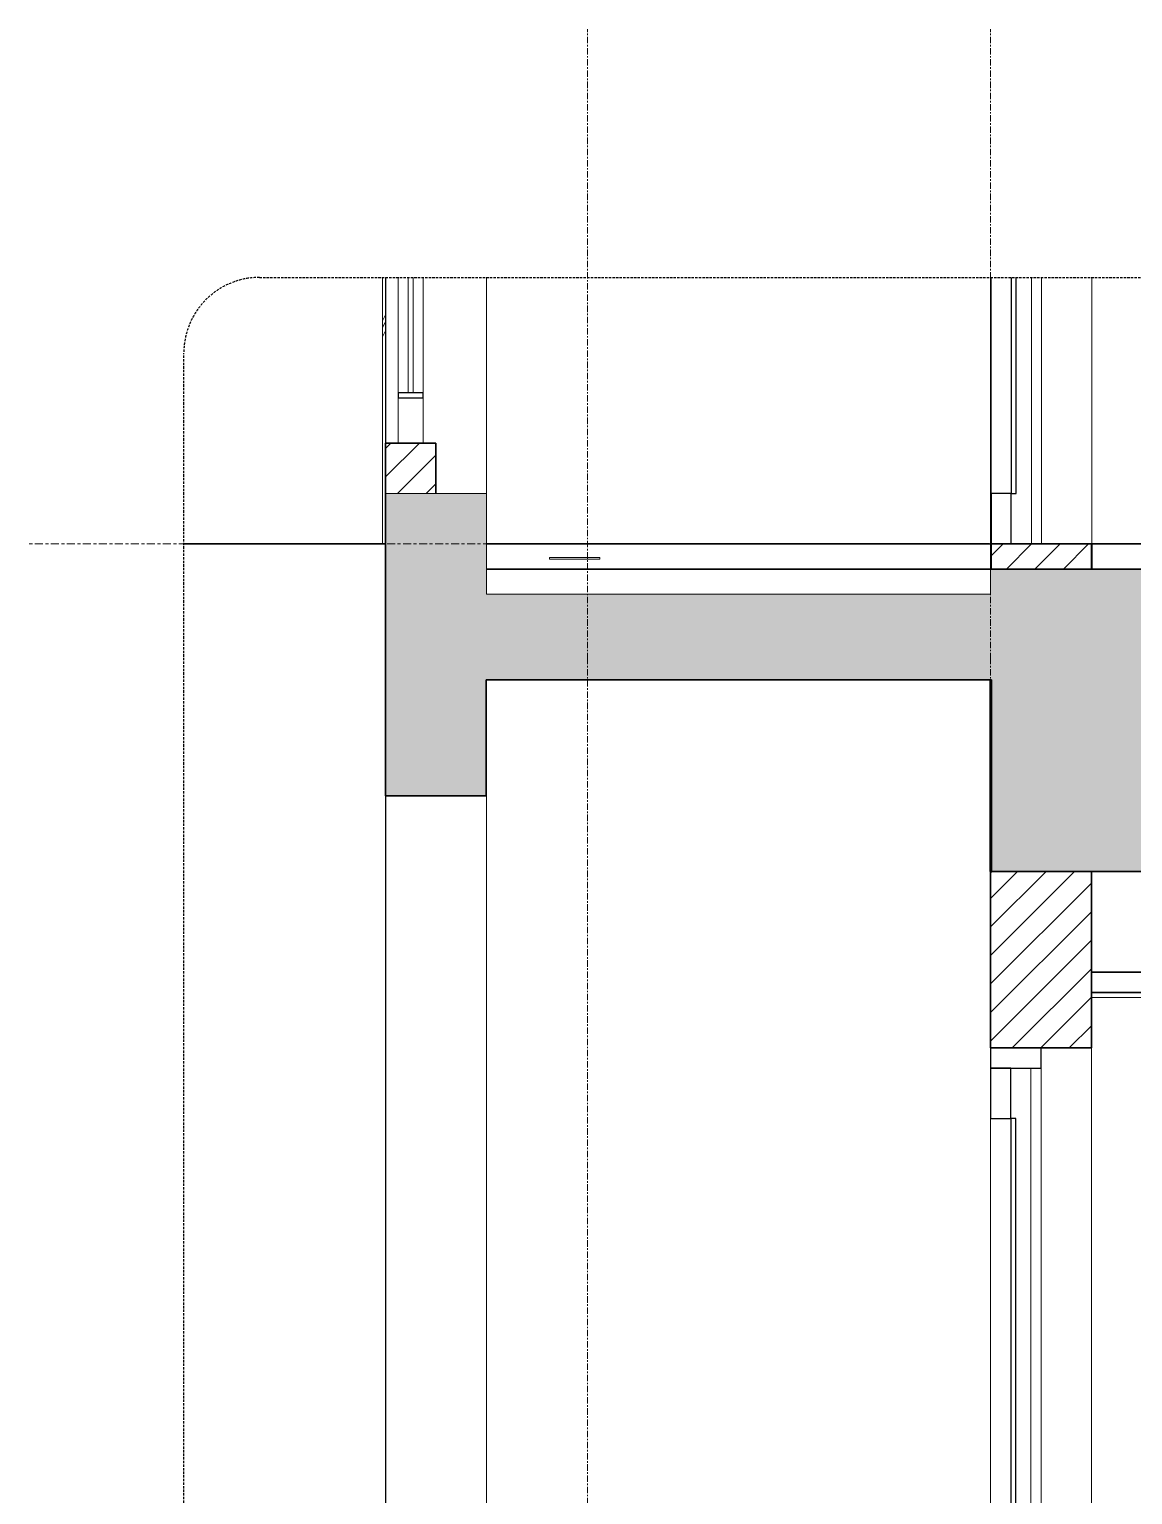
# Model space of a CAD drawing. Header units: millimetres. Extents: x 66631 to 260610, y 416 to 78637.
# Drawn here: x 81693 to 83882, y 3713 to 6621 of the extents above; entities that cross this region are included whole.
import ezdxf

# ---------------------------------------------------------------- set-up
doc = ezdxf.new("R2010")
doc.units = ezdxf.units.MM
for name, pattern in [('Centre', [31.75, 6.35, -4.7625, 15.875, -4.7625]), ('Grid Line', [22.225, 12.7, -3.175, 3.175, -3.175]), ('Hidden', [7.14375, 4.7625, -2.38125]), ('IMPORT-CENTER _2_', [40.64, 25.4, -5.08, 5.08, -5.08])]:
    doc.linetypes.add(name, pattern=pattern)
for name, color, linetype, lineweight in [('0-4', 90, 'Continuous', 5), ('A-CLNG-1', 250, 'Continuous', 35), ('A-CLNG-FNSH-1', 7, 'Continuous', 18), ('A-CLNG-PATT-1', 7, 'Continuous', 18), ('A-DETL-GENF', 92, 'Continuous', 18), ('A-DETL-GENF-4', 92, 'Hidden', 25), ('A-DETL-GENF-5', 9, 'Continuous', 18), ('A-DETL-MEDM', 33, 'Continuous', 35), ('A-DETL-THIN', 151, 'Continuous', 18), ('A-DOOR', 31, 'Continuous', 18), ('A-DOOR-5', 31, 'Continuous', 25), ('A-DOOR-FRAM', 31, 'Continuous', 25), ('A-DOOR-FRAM-1', 31, 'Continuous', 18), ('A-DOOR-GLAZ', 31, 'Continuous', 25), ('A-FLOR-FNSH-1', 250, 'Continuous', 35), ('A-FLOR-HRAL', 11, 'Continuous', 18), ('A-FLOR-HRAL-2', 11, 'Continuous', 25), ('A-FLOR-LEVL-2', 51, 'Centre', 9), ('A-GLAZ-CURT', 52, 'Continuous', 18), ('A-GLAZ-CURT-3', 9, 'Continuous', 18), ('A-WALL', 113, 'Continuous', 18), ('A-WALL-2', 250, 'Continuous', 35), ('A-WALL-3', 7, 'Continuous', 18), ('A-WALL-PATT-2', 111, 'Continuous', 18), ('G-IMPT', 8, 'Continuous', 18), ('G-IMPT-4', 8, 'IMPORT-CENTER _2_', 18), ('M-EQPM', 50, 'Continuous', 18), ('M-EQPM-2', 7, 'Continuous', 18), ('M-EQPM-3', 50, 'Continuous', 25), ('S-BEAM-1', 71, 'Continuous', 5), ('S-BEAM-3', 90, 'Continuous', 50), ('S-COLS', 52, 'Continuous', 18), ('S-GRID-1', 1, 'Grid Line', 9)]:
    doc.layers.add(name, color=color, linetype=linetype, lineweight=lineweight)
pattern_1 = [(45, (87338.21, 15875), (-28.28427, 28.28427), [])]

# ---------------------------------------------------------------- blocks, each defined once
blk = doc.blocks.new('NCV_TKTC_KET CAU_rvt-2-TKCS_CĂN HỘ LOẠI 1B - MẶT CẮT 1')
at = {"layer": 'S-BEAM-1'}
blk.add_hatch(color=256, dxfattribs=at).paths.add_polyline_path([(-44536.9, 4950), (-44535.3, 4950), (-44535.3, 5330), (-44536.9, 5329.7), (-44536.9, 5029.9)])
at = {"layer": 'S-BEAM-3'}
for p, q in [((-44536.9, 5330), (-44536.9, 4950)), ((-44536.9, 4950), (-44535.3, 4950))]:
    blk.add_line(p, q, dxfattribs=at)
blk = doc.blocks.new('THU NUOC - THU NUOC-455054-TKCS_CĂN HỘ LOẠI 1B - MẶT CẮT 1')
at = {"layer": 'M-EQPM-2'}
for p, q in [((-45412, 5573.2), (-45312, 5573.2)), ((-45412, 5570), (-45412, 5573.2)), ((-45312, 5570), (-45412, 5570)), ((-45312, 5570), (-45312, 5573.2))]:
    blk.add_line(p, q, dxfattribs=at)
blk = doc.blocks.new('NCV_TKTC_TANG 2_rvt-2-TKCS_CĂN HỘ LOẠI 1B - MẶT CẮT 1')
at = {"layer": 'A-FLOR-FNSH-1'}
for p, q in [((-35900.5, 5600), (-44336.9, 5600)), ((-44336.9, 5600), (-44336.9, 5550)), ((-44537.4, 5550), (-45536.9, 5550))]:
    blk.add_line(p, q, dxfattribs=at)
at = {"layer": 'M-EQPM'}
blk.add_blockref('THU NUOC - THU NUOC-455054-TKCS_CĂN HỘ LOẠI 1B - MẶT CẮT 1', (0, 0), dxfattribs=at)
blk = doc.blocks.new('NCV_TKTC_TANG 1_rvt-2-TKCS_CĂN HỘ LOẠI 1B - MẶT CẮT 1')
at = {"layer": 'A-CLNG-PATT-1'}
h = blk.add_hatch(dxfattribs=at)
h.set_pattern_fill('FP_6', color=256, style=0, pattern_type=2)
h.set_pattern_definition([(0, (-40799.18, 15875), (406.4, 101.6), [16.764, -288.036, 16.764, -288.036, -1625.6]), (0, (-40799.18, 15875), (406.4, 101.6), [-609.6, 16.764, -592.836, 16.764, -288.036, -711.2]), (0, (-40799.18, 15875), (406.4, 101.6), [-1524, 16.764, -186.436, 16.764, -491.236]), (120, (-40646.78, 15925.8), (-291.1882, 301.1527), [16.764, -288.036, 16.764, -288.036, -1625.6]), (120, (-40646.78, 15925.8), (-291.1882, 301.1527), [-609.6, 16.764, -592.836, 16.764, -288.036, -711.2]), (120, (-40646.78, 15925.8), (-291.1882, 301.1527), [-1524, 16.764, -186.436, 16.764, -491.236]), (240, (-40595.98, 16129), (-115.2118, -402.7527), [16.764, -288.036, 16.764, -288.036, -1625.6]), (240, (-40595.98, 16129), (-115.2118, -402.7527), [-609.6, 16.764, -592.836, 16.764, -288.036, -711.2]), (240, (-40595.98, 16129), (-115.2118, -402.7527), [-1524, 16.764, -186.436, 16.764, -491.236])])
h.paths.add_polyline_path([(-44336.9, 4700), (-43936.9, 4700), (-43937.4, 4710), (-44336.9, 4710)])
h.paths.add_polyline_path([(-36853.2, 4700), (-36737.8, 4700), (-36737.8, 4710), (-37536.9, 4710), (-37536.9, 4700)])
at = {"layer": 'A-CLNG-1'}
for p, q in [((-43936.9, 4750), (-44336.9, 4750)), ((-44336.9, 4750), (-44336.9, 4710)), ((-43936.9, 4710), (-44336.9, 4710))]:
    blk.add_line(p, q, dxfattribs=at)
at = {"layer": 'A-CLNG-FNSH-1'}
for p, q in [((-44336.9, 4710), (-44336.9, 4700)), ((-44336.9, 4700), (-43936.9, 4700))]:
    blk.add_line(p, q, dxfattribs=at)
at = {"layer": 'A-WALL-3'}
for p, q in [((-44336.6, 4950), (-44336.6, 4750)), ((-44336.6, 4700), (-44336.6, 2200))]:
    blk.add_line(p, q, dxfattribs=at)
blk = doc.blocks.new('DEG_02-DEG_03 - DEG_02-2500x2400mm-CỬA ĐI 02 CÁNH TRƯỢT-625766-TKCS_CĂN HỘ LOẠI 1B - MẶT CẮT 1')
at = {"layer": 'A-DOOR'}
for p, q in [((-44456.9, 4560), (-44456.9, 2200)), ((-44536.9, 4460), (-44536.9, 2300)), ((-44453.9, 3420), (-44456.9, 3420)), ((-44453.9, 3420), (-44453.9, 3400)), ((-44423.9, 3407), (-44453.9, 3407)), ((-44423.9, 3399.2), (-44423.9, 3408.3)), ((-44456.9, 3380), (-44453.9, 3380)), ((-44453.9, 3400), (-44453.9, 3380)), ((-44453.9, 3393), (-44423.9, 3393)), ((-44423.9, 3345.2), (-44423.9, 3399.2)), ((-44423.9, 3343.7), (-44423.9, 3345.2)), ((-44423.9, 3345.2), (-44423.9, 3343.7))]:
    blk.add_line(p, q, dxfattribs=at)
at = {"layer": 'A-DOOR', "flags": 128}
for points in [[(-44423.9, 3408.7), (-44423.9, 3408.7), (-44423.8, 3408.7), (-44423.8, 3408.7), (-44423.7, 3408.7), (-44423.6, 3408.7), (-44423.6, 3408.7), (-44423.5, 3408.7), (-44423.5, 3408.7), (-44423.4, 3408.7), (-44423.4, 3408.7), (-44423.3, 3408.7), (-44423.2, 3408.7), (-44423.2, 3408.7), (-44423.1, 3408.7), (-44423.1, 3408.7), (-44423, 3408.7), (-44423, 3408.7), (-44422.9, 3408.7), (-44422.9, 3408.7), (-44422.9, 3408.7), (-44422.8, 3408.7), (-44422.8, 3408.7), (-44422.7, 3408.7), (-44422.7, 3408.7), (-44422.7, 3408.7), (-44422.6, 3408.7), (-44422.6, 3408.7), (-44422.6, 3408.7), (-44422.6, 3408.7), (-44422.5, 3408.7), (-44422.5, 3408.7), (-44422.5, 3408.7), (-44422.5, 3408.7), (-44422.5, 3408.7), (-44422.5, 3408.7), (-44422.4, 3408.7), (-44422.4, 3408.7), (-44422.4, 3408.7), (-44422.4, 3408.7)], [(-44422.4, 3408.7), (-44422.4, 3408.7), (-44422.4, 3408.7), (-44422.4, 3408.7), (-44422.5, 3408.7), (-44422.5, 3408.7), (-44422.5, 3408.7), (-44422.5, 3408.7), (-44422.5, 3408.7), (-44422.5, 3408.7), (-44422.6, 3408.7), (-44422.6, 3408.7), (-44422.6, 3408.7), (-44422.6, 3408.7), (-44422.7, 3408.7), (-44422.7, 3408.7), (-44422.7, 3408.7), (-44422.8, 3408.7), (-44422.8, 3408.7), (-44422.8, 3408.7), (-44422.9, 3408.7), (-44422.9, 3408.7), (-44423, 3408.7), (-44423, 3408.7), (-44423.1, 3408.7), (-44423.1, 3408.7), (-44423.2, 3408.7), (-44423.2, 3408.7), (-44423.3, 3408.7), (-44423.3, 3408.7), (-44423.4, 3408.7), (-44423.4, 3408.7), (-44423.5, 3408.7), (-44423.6, 3408.7), (-44423.6, 3408.7), (-44423.7, 3408.7), (-44423.7, 3408.7), (-44423.8, 3408.7), (-44423.9, 3408.7), (-44423.9, 3408.7), (-44423.9, 3408.7)], [(-44422.4, 3408.7), (-44422.1, 3408.7), (-44421.7, 3408.6), (-44421.3, 3408.6), (-44420.9, 3408.5), (-44420.6, 3408.5), (-44420.2, 3408.4), (-44419.8, 3408.3), (-44419.5, 3408.2), (-44419.1, 3408.1), (-44418.8, 3407.9), (-44418.4, 3407.8), (-44418.1, 3407.6), (-44417.7, 3407.4), (-44417.4, 3407.2), (-44417.1, 3407), (-44416.8, 3406.8), (-44416.5, 3406.6), (-44416.2, 3406.3), (-44415.9, 3406.1), (-44415.7, 3405.8), (-44415.4, 3405.5), (-44415.2, 3405.2), (-44414.9, 3404.9), (-44414.7, 3404.6), (-44414.5, 3404.3), (-44414.3, 3404), (-44414.1, 3403.7), (-44413.9, 3403.3), (-44413.8, 3403), (-44413.6, 3402.6), (-44413.5, 3402.3), (-44413.4, 3401.9), (-44413.3, 3401.6), (-44413.2, 3401.2), (-44413.1, 3400.8), (-44413.1, 3400.4), (-44413, 3400.1), (-44413, 3399.7), (-44413, 3399.3), (-44413, 3399.2)], [(-44413, 3399.2), (-44413.1, 3392.6), (-44413.5, 3386), (-44414.2, 3379.5), (-44415.1, 3373), (-44416.3, 3366.5), (-44417.7, 3360.1), (-44419.4, 3353.7), (-44421.3, 3347.4), (-44422.1, 3345.2)], [(-44422.1, 3345.2), (-44422.1, 3345.1), (-44422.2, 3345), (-44422.2, 3345), (-44422.2, 3344.9), (-44422.3, 3344.8), (-44422.3, 3344.7), (-44422.4, 3344.6), (-44422.4, 3344.6), (-44422.5, 3344.5), (-44422.6, 3344.4), (-44422.6, 3344.3), (-44422.7, 3344.3), (-44422.8, 3344.2), (-44422.8, 3344.2), (-44422.9, 3344.1), (-44423, 3344), (-44423.1, 3344), (-44423.1, 3343.9), (-44423.2, 3343.9), (-44423.3, 3343.9), (-44423.4, 3343.8), (-44423.5, 3343.8), (-44423.6, 3343.8), (-44423.7, 3343.7), (-44423.8, 3343.7), (-44423.8, 3343.7), (-44423.9, 3343.7)]]:
    blk.add_lwpolyline(points, dxfattribs=at)
at = {"layer": 'A-DOOR-5'}
for p, q in [((-44496.9, 4560), (-44536.9, 4560)), ((-44536.9, 4560), (-44536.9, 4460)), ((-44496.9, 4460), (-44496.9, 4560)), ((-44536.9, 4460), (-44496.9, 4460)), ((-44496.9, 2300), (-44536.9, 2300)), ((-44536.9, 2300), (-44536.9, 2200)), ((-44496.9, 2200), (-44496.9, 2300)), ((-44536.9, 2200), (-44496.9, 2200))]:
    blk.add_line(p, q, dxfattribs=at)
at = {"layer": 'A-DOOR-FRAM'}
for p, q in [((-44436.9, 4600), (-44536.9, 4600)), ((-44536.9, 4600), (-44536.9, 4560)), ((-44436.9, 4560), (-44436.9, 4600)), ((-44536.9, 4560), (-44436.9, 4560))]:
    blk.add_line(p, q, dxfattribs=at)
at = {"layer": 'A-DOOR-FRAM-1'}
for p, q in [((-44436.9, 4560), (-44436.9, 3407)), ((-44436.9, 3393.1), (-44436.9, 2200))]:
    blk.add_line(p, q, dxfattribs=at)
at = {"layer": 'A-DOOR-GLAZ'}
for p, q in [((-44486.9, 4460), (-44496.9, 4460)), ((-44496.9, 4460), (-44496.9, 2300)), ((-44486.9, 2300), (-44486.9, 4460)), ((-44496.9, 2300), (-44486.9, 2300))]:
    blk.add_line(p, q, dxfattribs=at)
blk = doc.blocks.new('DEG_02-DEG_03 - DEG_02-2500x2400mm-CỬA ĐI 02 CÁNH TRƯỢT-V13-TKCS_CĂN HỘ LOẠI 1B - MẶT CẮT 1')
at = {"layer": 'A-DOOR'}
for p, q in [((-44536.1, 6128.7), (-44536.1, 5700)), ((-44456.1, 6128.7), (-44456.1, 5600))]:
    blk.add_line(p, q, dxfattribs=at)
at = {"layer": 'A-DOOR-5'}
for p, q in [((-44496.1, 5700), (-44536.1, 5700)), ((-44536.1, 5700), (-44536.1, 5600)), ((-44496.1, 5600), (-44496.1, 5700)), ((-44536.1, 5600), (-44496.1, 5600))]:
    blk.add_line(p, q, dxfattribs=at)
at = {"layer": 'A-DOOR-FRAM-1'}
blk.add_line((-44436.1, 6128.7), (-44436.1, 5600), dxfattribs=at)
at = {"layer": 'A-DOOR-GLAZ'}
for p, q in [((-44496.1, 6128.7), (-44496.1, 5700)), ((-44486.1, 5700), (-44486.1, 6128.7)), ((-44496.1, 5700), (-44486.1, 5700))]:
    blk.add_line(p, q, dxfattribs=at)
blk = doc.blocks.new('Railing - 10mm-1251313-TKCS_CĂN HỘ LOẠI 1B - MẶT CẮT 1')
at = {"layer": 'A-FLOR-HRAL'}
for p, q in [((-45692.4, 6128.7), (-45692.4, 5900)), ((-45682.4, 5900), (-45682.4, 6128.7)), ((-45692.4, 5900), (-45682.4, 5900))]:
    blk.add_line(p, q, dxfattribs=at)
blk = doc.blocks.new('Railing - 50 x 10mm-1251315-TKCS_CĂN HỘ LOẠI 1B - MẶT CẮT 1')
at = {"layer": 'A-FLOR-HRAL'}
for p, q in [((-45712.4, 6128.7), (-45712.4, 5900)), ((-45662.4, 5900), (-45662.4, 6128.7)), ((-45712.4, 5890), (-45712.4, 5800)), ((-45662.4, 5800), (-45662.4, 5890))]:
    blk.add_line(p, q, dxfattribs=at)
blk = doc.blocks.new('Railing - Railing-1260256-TKCS_CĂN HỘ LOẠI 1B - MẶT CẮT 1')
at = {"layer": 'A-FLOR-HRAL-2'}
for p, q in [((-45662.4, 5900), (-45712.4, 5900)), ((-45712.4, 5900), (-45712.4, 5890)), ((-45712.4, 5890), (-45662.4, 5890)), ((-45662.4, 5890), (-45662.4, 5900))]:
    blk.add_line(p, q, dxfattribs=at)
for name in ['Railing - 50 x 10mm-1251315-TKCS_CĂN HỘ LOẠI 1B - MẶT CẮT 1', 'Railing - 10mm-1251313-TKCS_CĂN HỘ LOẠI 1B - MẶT CẮT 1']:
    blk.add_blockref(name, (0, 0))
blk = doc.blocks.new('System Panel - Glazed-1838995-TKCS_CĂN HỘ LOẠI 1B - MẶT CẮT 1')
at = {"layer": 'A-GLAZ-CURT-3'}
h = blk.add_hatch(dxfattribs=at)
h.set_pattern_fill('FP_9', color=256, style=0, pattern_type=2)
h.set_pattern_definition([(63.435, (-40202.43, 15909.78), (-0.0009, 508), [177.488, -958.435]), (63.435, (-40710.43, 15909.78), (-0.0009, 508), [177.488, -958.435]), (63.435, (-39959.25, 16007.92), (-0.0009, 508), [177.488, -958.435]), (63.435, (-40467.25, 16007.92), (-0.0009, 508), [177.488, -958.435]), (63.435, (-39996.05, 15973.28), (-0.0009, 508), [177.488, -958.435]), (63.435, (-40504.05, 15973.28), (-0.0009, 508), [177.488, -958.435]), (63.435, (-40033.57, 16171.7), (-0.0009, 508), [86.267, -1049.655]), (63.435, (-40541.57, 16171.7), (-0.0009, 508), [86.267, -1049.655]), (63.435, (-40058.1, 16140.98), (-0.0009, 508), [177.488, -958.435]), (63.435, (-40566.1, 16140.98), (-0.0009, 508), [177.488, -958.435]), (63.435, (-40053.78, 16163.03), (-0.0009, 508), [177.488, -958.435]), (63.435, (-40561.78, 16163.03), (-0.0009, 508), [177.488, -958.435]), (63.435, (-40258.73, 16066.31), (-0.0009, 508), [177.488, -958.435]), (63.435, (-40766.73, 16066.31), (-0.0009, 508), [177.488, -958.435]), (63.435, (-40254.4, 16092.3), (-0.0009, 508), [177.488, -958.435]), (63.435, (-40762.4, 16092.3), (-0.0009, 508), [177.488, -958.435]), (63.435, (-40253.24, 16111.03), (-0.0009, 508), [177.488, -958.435]), (63.435, (-40761.24, 16111.03), (-0.0009, 508), [177.488, -958.435])])
h.paths.add_polyline_path([(-45737.4, 5600), (-45737.9, 6128.7), (-45743, 6128.7), (-45743, 5600), (-45737.4, 5600)])
at = {"layer": 'A-GLAZ-CURT'}
for p, q in [((-45743, 5600), (-45743, 6128.7)), ((-45737.4, 5600), (-45743, 5600))]:
    blk.add_line(p, q, dxfattribs=at)
blk = doc.blocks.new('TKTC_XREF_251221_MB TANG 2-7 - TKTC_XREF_260130_MB TANG 2-5_dwg_$cc-4746808-TKCS_CĂN HỘ LOẠI 1B - MẶT CẮT 1')
at = {"layer": 'G-IMPT-4'}
blk.add_line((-45536.9, 5600), (-45465.5, 5600), dxfattribs=at)
at = {"layer": 'M-EQPM'}
for p, q in [((-45485.1, 5600), (-45536.9, 5600)), ((-45536.9, 5600), (-45485.1, 5600)), ((-45535.6, 5600), (-45529.4, 5600)), ((-45529.4, 5600), (-45535.6, 5600))]:
    blk.add_line(p, q, dxfattribs=at)
blk = doc.blocks.new('TKTC_XREF_251221_MB TANG 2-7 - TKTC_XREF_260130_MB TANG 2-5_dwg_CUM U_DN100-4746796-TKCS_CĂN HỘ LOẠI 1B - MẶT CẮT 1')
at = {"layer": 'G-IMPT'}
for p, q in [((-45477.1, 5600), (-45536.9, 5600)), ((-45477.1, 5600), (-45536.9, 5600)), ((-45477.1, 5600), (-45536.9, 5600)), ((-45477.1, 5600), (-45536.9, 5600)), ((-45475.2, 5600), (-45477.1, 5600)), ((-45477.1, 5600), (-45475.2, 5600)), ((-45475.2, 5600), (-45477.1, 5600)), ((-45477.1, 5600), (-45475.2, 5600)), ((-45470.4, 5600), (-45475.2, 5600)), ((-45475.2, 5600), (-45470.4, 5600)), ((-45475.2, 5600), (-45470.4, 5600)), ((-45475.2, 5600), (-45470.4, 5600)), ((-45470.4, 5600), (-45475.2, 5600)), ((-45475.2, 5600), (-45470.4, 5600)), ((-45475.2, 5600), (-45470.4, 5600)), ((-45475.2, 5600), (-45470.4, 5600)), ((-45470.4, 5600), (-45470.4, 5600)), ((-45470.4, 5600), (-45470.4, 5600)), ((-45469.5, 5600), (-45464, 5600)), ((-45464, 5600), (-45469.5, 5600)), ((-45469.5, 5600), (-45464, 5600)), ((-45464, 5600), (-45469.5, 5600)), ((-45463.1, 5600), (-45464, 5600)), ((-45464, 5600), (-45463.1, 5600)), ((-45463.1, 5600), (-45464, 5600)), ((-45464, 5600), (-45463.1, 5600))]:
    blk.add_line(p, q, dxfattribs=at)
blk = doc.blocks.new('TKTC_XREF_251221_MB TANG 2-7 - TKTC_XREF_260130_MB TANG 2-5_dwg_$cc-4746798-TKCS_CĂN HỘ LOẠI 1B - MẶT CẮT 1')
at = {"layer": 'G-IMPT-4'}
for p, q in [((-45071.5, 5600), (-45192.6, 5600)), ((-45132.5, 5600), (-45131.7, 5600))]:
    blk.add_line(p, q, dxfattribs=at)
at = {"layer": 'M-EQPM'}
for p, q in [((-45177.1, 5600), (-45177.1, 5600)), ((-45132.1, 5600), (-45132.4, 5600)), ((-45132.4, 5600), (-45131.8, 5600)), ((-45131.8, 5600), (-45132.1, 5600))]:
    blk.add_line(p, q, dxfattribs=at)
blk = doc.blocks.new('TKTC_XREF_251221_MB TANG 2-7 - TKTC_XREF_260130_MB TANG 2-5_dwg_CUM U_DN100-V21-TKCS_CĂN HỘ LOẠI 1B - MẶT CẮT 1')
at = {"layer": 'G-IMPT'}
for p, q in [((-45196.1, 5600), (-45195.3, 5600)), ((-45195.3, 5600), (-45196.1, 5600)), ((-45196.1, 5600), (-45195.3, 5600)), ((-45195.3, 5600), (-45196.1, 5600)), ((-45191, 5600), (-45195.3, 5600)), ((-45195.3, 5600), (-45191, 5600)), ((-45191, 5600), (-45195.3, 5600)), ((-45195.3, 5600), (-45191, 5600)), ((-45190.2, 5600), (-45190.2, 5600)), ((-45190.2, 5600), (-45190.2, 5600)), ((-45190.2, 5600), (-45186.5, 5600)), ((-45186.5, 5600), (-45190.2, 5600)), ((-45186.5, 5600), (-45190.2, 5600)), ((-45186.5, 5600), (-45190.2, 5600)), ((-45190.2, 5600), (-45186.5, 5600)), ((-45186.5, 5600), (-45190.2, 5600)), ((-45186.5, 5600), (-45190.2, 5600)), ((-45186.5, 5600), (-45190.2, 5600)), ((-45186.5, 5600), (-45184.9, 5600)), ((-45184.9, 5600), (-45186.5, 5600)), ((-45186.5, 5600), (-45184.9, 5600)), ((-45184.9, 5600), (-45186.5, 5600)), ((-45184.9, 5600), (-45133.6, 5600)), ((-45184.9, 5600), (-45133.6, 5600)), ((-45184.9, 5600), (-45133.6, 5600)), ((-45184.9, 5600), (-45133.6, 5600)), ((-45133.6, 5600), (-45086.7, 5600)), ((-45086.7, 5600), (-45133.6, 5600)), ((-45133.6, 5600), (-45133.6, 5600)), ((-45133.6, 5600), (-45080.5, 5600)), ((-45080.5, 5600), (-45133.6, 5600))]:
    blk.add_line(p, q, dxfattribs=at)
blk = doc.blocks.new('TKTC_XREF_251221_MB TANG 2-7 - TKTC_XREF_260130_MB TANG 2-5_dwg_THU NUOC - THU NUOC-444531-TKCS_MB TẦNG 1-4746810-TKCS_CĂN HỘ LOẠI 1B - MẶT CẮT 1')
at = {"layer": 'G-IMPT'}
for p, q in [((-44035.4, 5600), (-44185.4, 5600)), ((-44185.4, 5600), (-44035.4, 5600)), ((-44060.4, 5600), (-44160.4, 5600)), ((-44160.4, 5600), (-44060.4, 5600)), ((-44144.4, 5600), (-44150.4, 5600)), ((-44150.4, 5600), (-44144.4, 5600)), ((-44138.1, 5600), (-44132.1, 5600)), ((-44132.1, 5600), (-44138.1, 5600)), ((-44125.6, 5600), (-44119.6, 5600)), ((-44119.6, 5600), (-44125.6, 5600)), ((-44113.6, 5600), (-44107.6, 5600)), ((-44107.6, 5600), (-44113.6, 5600)), ((-44113.6, 5600), (-44107.6, 5600)), ((-44107.6, 5600), (-44113.6, 5600)), ((-44110.4, 5600), (-44110.4, 5600)), ((-44110.4, 5600), (-44110.4, 5600)), ((-44110.4, 5600), (-44110.4, 5600)), ((-44110.4, 5600), (-44110.4, 5600)), ((-44095.2, 5600), (-44101.2, 5600)), ((-44101.2, 5600), (-44095.2, 5600)), ((-44082.7, 5600), (-44088.7, 5600)), ((-44088.7, 5600), (-44082.7, 5600)), ((-44076.3, 5600), (-44070.3, 5600)), ((-44070.3, 5600), (-44076.3, 5600))]:
    blk.add_line(p, q, dxfattribs=at)
blk = doc.blocks.new('TKTC_XREF_251221_MB TANG 2-7 - TKTC_XREF_260130_MB TANG 2-5_dwg_$cc-4746805-TKCS_CĂN HỘ LOẠI 1B - MẶT CẮT 1')
at = {"layer": 'G-IMPT-4'}
for p, q in [((-44729, 5600), (-44576, 5600)), ((-44652.5, 5600), (-44652.5, 5600))]:
    blk.add_line(p, q, dxfattribs=at)
at = {"layer": 'M-EQPM'}
for p, q in [((-44652.5, 5600), (-44706.6, 5600)), ((-44706.6, 5600), (-44652.5, 5600)), ((-44652.5, 5600), (-44665, 5600)), ((-44665, 5600), (-44652.5, 5600)), ((-44652.5, 5600), (-44640, 5600)), ((-44640, 5600), (-44652.5, 5600)), ((-44595.6, 5600), (-44595.6, 5600))]:
    blk.add_line(p, q, dxfattribs=at)
blk = doc.blocks.new('TKTC_XREF_251221_MB TANG 2-7 - TKTC_XREF_260130_MB TANG 2-5_dwg_CUM U_DN100-V22-TKCS_CĂN HỘ LOẠI 1B - MẶT CẮT 1')
at = {"layer": 'G-IMPT'}
for p, q in [((-44652.5, 5600), (-44719.6, 5600)), ((-44719.6, 5600), (-44652.5, 5600)), ((-44652.5, 5600), (-44711.8, 5600)), ((-44711.8, 5600), (-44652.5, 5600)), ((-44652.5, 5600), (-44652.5, 5600)), ((-44587.7, 5600), (-44652.5, 5600)), ((-44587.7, 5600), (-44652.5, 5600)), ((-44587.7, 5600), (-44652.5, 5600)), ((-44587.7, 5600), (-44652.5, 5600)), ((-44585.7, 5600), (-44587.7, 5600)), ((-44587.7, 5600), (-44585.7, 5600)), ((-44585.7, 5600), (-44587.7, 5600)), ((-44587.7, 5600), (-44585.7, 5600)), ((-44581, 5600), (-44585.7, 5600)), ((-44585.7, 5600), (-44581, 5600)), ((-44585.7, 5600), (-44581, 5600)), ((-44585.7, 5600), (-44581, 5600)), ((-44581, 5600), (-44585.7, 5600)), ((-44585.7, 5600), (-44581, 5600)), ((-44585.7, 5600), (-44581, 5600)), ((-44585.7, 5600), (-44581, 5600)), ((-44581, 5600), (-44581, 5600)), ((-44581, 5600), (-44581, 5600)), ((-44580, 5600), (-44574.6, 5600)), ((-44574.6, 5600), (-44580, 5600)), ((-44580, 5600), (-44574.6, 5600)), ((-44574.6, 5600), (-44580, 5600)), ((-44573.6, 5600), (-44574.6, 5600)), ((-44574.6, 5600), (-44573.6, 5600)), ((-44573.6, 5600), (-44574.6, 5600)), ((-44574.6, 5600), (-44573.6, 5600))]:
    blk.add_line(p, q, dxfattribs=at)
blk = doc.blocks.new('TKTC_XREF_251221_MB TANG 2-7 - TKTC_XREF_260130_MB TANG 2-5_dwg_THU NUOC - THU NUOC-444531-TKCS_MB TẦNG 1-V23-TKCS_CĂN HỘ LOẠI 1B - MẶT CẮT 1')
at = {"layer": 'G-IMPT'}
for p, q in [((-45389.5, 5600), (-45536.9, 5600)), ((-45536.9, 5600), (-45389.5, 5600)), ((-45414.5, 5600), (-45514.5, 5600)), ((-45514.5, 5600), (-45414.5, 5600)), ((-45498.5, 5600), (-45504.5, 5600)), ((-45504.5, 5600), (-45498.5, 5600)), ((-45492.2, 5600), (-45486.2, 5600)), ((-45486.2, 5600), (-45492.2, 5600)), ((-45479.7, 5600), (-45473.7, 5600)), ((-45473.7, 5600), (-45479.7, 5600)), ((-45467.7, 5600), (-45461.7, 5600)), ((-45461.7, 5600), (-45467.7, 5600)), ((-45467.7, 5600), (-45461.7, 5600)), ((-45461.7, 5600), (-45467.7, 5600)), ((-45464.5, 5600), (-45464.5, 5600)), ((-45464.5, 5600), (-45464.5, 5600)), ((-45464.5, 5600), (-45464.5, 5600)), ((-45464.5, 5600), (-45464.5, 5600)), ((-45449.3, 5600), (-45455.3, 5600)), ((-45455.3, 5600), (-45449.3, 5600)), ((-45436.8, 5600), (-45442.8, 5600)), ((-45442.8, 5600), (-45436.8, 5600)), ((-45430.4, 5600), (-45424.4, 5600)), ((-45424.4, 5600), (-45430.4, 5600))]:
    blk.add_line(p, q, dxfattribs=at)
blk = doc.blocks.new('TKTC_XREF_251221_MB TANG 2-7 - TKTC_XREF_260130_MB TANG 2-5_dwg_THU NUOC - THU NUOC-444531-TKCS_MB TẦNG 1-4746804-TKCS_CĂN HỘ LOẠI 1B - MẶT CẮT 1')
at = {"layer": 'G-IMPT'}
for p, q in [((-45737.4, 5600), (-45858.7, 5600)), ((-45858.7, 5600), (-45737.4, 5600)), ((-45737.4, 5600), (-45833.7, 5600)), ((-45833.7, 5600), (-45737.4, 5600)), ((-45817.7, 5600), (-45823.7, 5600)), ((-45823.7, 5600), (-45817.7, 5600)), ((-45811.3, 5600), (-45805.3, 5600)), ((-45805.3, 5600), (-45811.3, 5600)), ((-45798.9, 5600), (-45792.9, 5600)), ((-45792.9, 5600), (-45798.9, 5600)), ((-45786.9, 5600), (-45780.9, 5600)), ((-45780.9, 5600), (-45786.9, 5600)), ((-45786.9, 5600), (-45780.9, 5600)), ((-45780.9, 5600), (-45786.9, 5600)), ((-45783.7, 5600), (-45783.7, 5600)), ((-45783.7, 5600), (-45783.7, 5600)), ((-45783.7, 5600), (-45783.7, 5600)), ((-45783.7, 5600), (-45783.7, 5600)), ((-45768.4, 5600), (-45774.4, 5600)), ((-45774.4, 5600), (-45768.4, 5600)), ((-45756, 5600), (-45762, 5600)), ((-45762, 5600), (-45756, 5600)), ((-45749.6, 5600), (-45743.6, 5600)), ((-45743.6, 5600), (-45749.6, 5600))]:
    blk.add_line(p, q, dxfattribs=at)
blk = doc.blocks.new('TKTC_XREF_251221_MB TANG 2-7 - TKTC_XREF_260130_MB TANG 2-5_dwg_$cc-V25-TKCS_CĂN HỘ LOẠI 1B - MẶT CẮT 1')
at = {"layer": 'G-IMPT-4'}
for p, q in [((-45383.3, 5600), (-45504.4, 5600)), ((-45444.3, 5600), (-45443.5, 5600))]:
    blk.add_line(p, q, dxfattribs=at)
at = {"layer": 'M-EQPM'}
for p, q in [((-45488.9, 5600), (-45488.9, 5600)), ((-45443.9, 5600), (-45444.2, 5600)), ((-45444.2, 5600), (-45443.6, 5600)), ((-45443.6, 5600), (-45443.9, 5600))]:
    blk.add_line(p, q, dxfattribs=at)
blk = doc.blocks.new('TKTC_XREF_251221_MB TANG 2-7 - TKTC_XREF_260130_MB TANG 2-5_dwg_CUM U_DN100-V26-TKCS_CĂN HỘ LOẠI 1B - MẶT CẮT 1')
at = {"layer": 'G-IMPT'}
for p, q in [((-45508.6, 5600), (-45507.8, 5600)), ((-45508.5, 5600), (-45508.6, 5600)), ((-45507.8, 5600), (-45508.5, 5600)), ((-45507.9, 5600), (-45507.2, 5600)), ((-45507.2, 5600), (-45507.9, 5600)), ((-45507.9, 5600), (-45507.9, 5600)), ((-45506.6, 5600), (-45506.6, 5600)), ((-45505.9, 5600), (-45505.9, 5600)), ((-45505, 5600), (-45505.1, 5600)), ((-45504.4, 5600), (-45504.4, 5600)), ((-45503.5, 5600), (-45503.5, 5600)), ((-45502.9, 5600), (-45502.9, 5600)), ((-45502.8, 5600), (-45502.8, 5600)), ((-45502.7, 5600), (-45502.8, 5600)), ((-45499, 5600), (-45502.8, 5600)), ((-45502.7, 5600), (-45502.7, 5600)), ((-45498.9, 5600), (-45502.7, 5600)), ((-45502.1, 5600), (-45502.1, 5600)), ((-45502.1, 5600), (-45502.1, 5600)), ((-45502.1, 5600), (-45502.1, 5600)), ((-45498.3, 5600), (-45502.1, 5600)), ((-45498.3, 5600), (-45502.1, 5600)), ((-45497.5, 5600), (-45446.1, 5600)), ((-45496.8, 5600), (-45445.5, 5600)), ((-45446.1, 5600), (-45445.5, 5600)), ((-45446.1, 5600), (-45445.5, 5600)), ((-45446.1, 5600), (-45445.5, 5600))]:
    blk.add_line(p, q, dxfattribs=at)
at = {"layer": 'G-IMPT', "flags": 128}
for points in [[(-45503.5, 5600), (-45507.8, 5600), (-45507.8, 5600), (-45503.5, 5600)], [(-45502.9, 5600), (-45507.2, 5600), (-45507.2, 5600), (-45502.9, 5600)], [(-45502.8, 5600), (-45499, 5600), (-45498.9, 5600), (-45502.7, 5600)], [(-45502.1, 5600), (-45498.4, 5600), (-45498.3, 5600), (-45502.1, 5600)], [(-45498.9, 5600), (-45498.9, 5600), (-45497.4, 5600), (-45497.5, 5600), (-45499, 5600), (-45499, 5600)], [(-45498.3, 5600), (-45498.3, 5600), (-45496.8, 5600), (-45496.8, 5600), (-45498.4, 5600), (-45498.4, 5600)], [(-45497.4, 5600), (-45446.1, 5600), (-45446.1, 5600)], [(-45496.8, 5600), (-45445.5, 5600), (-45445.5, 5600)]]:
    blk.add_lwpolyline(points, dxfattribs=at)
blk = doc.blocks.new('TKTC_XREF_251221_MB TANG 2-7 - TKTC_XREF_260130_MB TANG 2-5_dwg_FD-4746794-TKCS_CĂN HỘ LOẠI 1B - MẶT CẮT 1')
at = {"layer": 'G-IMPT'}
for p, q in [((-45210.7, 5600), (-45060.7, 5600)), ((-45060.7, 5600), (-45210.7, 5600)), ((-45135.7, 5600), (-45135.7, 5600))]:
    blk.add_line(p, q, dxfattribs=at)
at = {"layer": 'M-EQPM'}
for p, q in [((-45082.4, 5600), (-45189, 5600)), ((-45098, 5600), (-45173.4, 5600)), ((-45098, 5600), (-45173.4, 5600))]:
    blk.add_line(p, q, dxfattribs=at)
blk = doc.blocks.new('TKTC_XREF_251221_MB TANG 2-7 - TKTC_XREF_251221_MB TANG 2-7-2039446-TKCS_CĂN HỘ LOẠI 1B - MẶT CẮT 1')
at = {"layer": 'M-EQPM'}
for p, q in [((-45496.8, 5600), (-45536.9, 5600)), ((-45536.9, 5600), (-45496.8, 5600)), ((-45536.9, 5600), (-45477.1, 5600)), ((-45477.1, 5600), (-45536.9, 5600)), ((-45346.9, 5600), (-45496.8, 5600)), ((-45496.8, 5600), (-45346.9, 5600)), ((-45476.9, 5600), (-45427.2, 5600)), ((-45427.2, 5600), (-45476.9, 5600)), ((-45224.9, 5600), (-45184.9, 5600)), ((-45184.9, 5600), (-45224.9, 5600)), ((-45184.9, 5600), (-45064.9, 5600)), ((-45064.9, 5600), (-45184.9, 5600)), ((-44737.7, 5600), (-44588, 5600)), ((-44588, 5600), (-44737.7, 5600)), ((-44737.3, 5600), (-44587.6, 5600)), ((-44587.6, 5600), (-44737.3, 5600)), ((-44736.8, 5600), (-44587.1, 5600)), ((-44587.1, 5600), (-44736.8, 5600)), ((-44587.9, 5600), (-44538.2, 5600)), ((-44538.2, 5600), (-44587.9, 5600)), ((-44587.5, 5600), (-44537.7, 5600)), ((-44537.7, 5600), (-44587.5, 5600)), ((-44587, 5600), (-44537.2, 5600)), ((-44537.2, 5600), (-44587, 5600))]:
    blk.add_line(p, q, dxfattribs=at)
at = {"layer": 'M-EQPM-3'}
for p, q in [((-46137.4, 5600), (-45737.4, 5600)), ((-45737.4, 5600), (-46137.4, 5600)), ((-45739, 5600), (-45737.4, 5600)), ((-45737.4, 5600), (-45739, 5600)), ((-45739, 5600), (-45737.4, 5600)), ((-45737.4, 5600), (-45739, 5600)), ((-45739, 5600), (-45737.4, 5600)), ((-45536.9, 5600), (-35900.5, 5600)), ((-44539, 5600), (-45536.9, 5600)), ((-45536.9, 5600), (-44539, 5600)), ((-44539, 5600), (-45536.9, 5600)), ((-45536.9, 5600), (-44539, 5600))]:
    blk.add_line(p, q, dxfattribs=at)
for name, p in [('TKTC_XREF_251221_MB TANG 2-7 - TKTC_XREF_260130_MB TANG 2-5_dwg_THU NUOC - THU NUOC-444531-TKCS_MB TẦNG 1-4746804-TKCS_CĂN HỘ LOẠI 1B - MẶT CẮT 1', (0, 0)), ('TKTC_XREF_251221_MB TANG 2-7 - TKTC_XREF_260130_MB TANG 2-5_dwg_$cc-4746808-TKCS_CĂN HỘ LOẠI 1B - MẶT CẮT 1', (0, 0)), ('TKTC_XREF_251221_MB TANG 2-7 - TKTC_XREF_260130_MB TANG 2-5_dwg_CUM U_DN100-4746796-TKCS_CĂN HỘ LOẠI 1B - MẶT CẮT 1', (0, 0)), ('TKTC_XREF_251221_MB TANG 2-7 - TKTC_XREF_260130_MB TANG 2-5_dwg_THU NUOC - THU NUOC-444531-TKCS_MB TẦNG 1-V23-TKCS_CĂN HỘ LOẠI 1B - MẶT CẮT 1', (0, 0)), ('TKTC_XREF_251221_MB TANG 2-7 - TKTC_XREF_260130_MB TANG 2-5_dwg_CUM U_DN100-V26-TKCS_CĂN HỘ LOẠI 1B - MẶT CẮT 1', (0, 0)), ('TKTC_XREF_251221_MB TANG 2-7 - TKTC_XREF_260130_MB TANG 2-5_dwg_$cc-V25-TKCS_CĂN HỘ LOẠI 1B - MẶT CẮT 1', (0, 0)), ('TKTC_XREF_251221_MB TANG 2-7 - TKTC_XREF_260130_MB TANG 2-5_dwg_THU NUOC - THU NUOC-444531-TKCS_MB TẦNG 1-4746810-TKCS_CĂN HỘ LOẠI 1B - MẶT CẮT 1', (-1250, 0)), ('TKTC_XREF_251221_MB TANG 2-7 - TKTC_XREF_260130_MB TANG 2-5_dwg_THU NUOC - THU NUOC-444531-TKCS_MB TẦNG 1-4746810-TKCS_CĂN HỘ LOẠI 1B - MẶT CẮT 1', (-1250, 0)), ('TKTC_XREF_251221_MB TANG 2-7 - TKTC_XREF_260130_MB TANG 2-5_dwg_FD-4746794-TKCS_CĂN HỘ LOẠI 1B - MẶT CẮT 1', (0, 0)), ('TKTC_XREF_251221_MB TANG 2-7 - TKTC_XREF_260130_MB TANG 2-5_dwg_CUM U_DN100-V21-TKCS_CĂN HỘ LOẠI 1B - MẶT CẮT 1', (0, 0)), ('TKTC_XREF_251221_MB TANG 2-7 - TKTC_XREF_260130_MB TANG 2-5_dwg_$cc-4746798-TKCS_CĂN HỘ LOẠI 1B - MẶT CẮT 1', (0, 0)), ('TKTC_XREF_251221_MB TANG 2-7 - TKTC_XREF_260130_MB TANG 2-5_dwg_$cc-4746805-TKCS_CĂN HỘ LOẠI 1B - MẶT CẮT 1', (-0.4, 0)), ('TKTC_XREF_251221_MB TANG 2-7 - TKTC_XREF_260130_MB TANG 2-5_dwg_$cc-4746805-TKCS_CĂN HỘ LOẠI 1B - MẶT CẮT 1', (0, 0)), ('TKTC_XREF_251221_MB TANG 2-7 - TKTC_XREF_260130_MB TANG 2-5_dwg_$cc-4746805-TKCS_CĂN HỘ LOẠI 1B - MẶT CẮT 1', (0.5, 0)), ('TKTC_XREF_251221_MB TANG 2-7 - TKTC_XREF_260130_MB TANG 2-5_dwg_CUM U_DN100-V22-TKCS_CĂN HỘ LOẠI 1B - MẶT CẮT 1', (-0.4, 0)), ('TKTC_XREF_251221_MB TANG 2-7 - TKTC_XREF_260130_MB TANG 2-5_dwg_CUM U_DN100-V22-TKCS_CĂN HỘ LOẠI 1B - MẶT CẮT 1', (0, 0)), ('TKTC_XREF_251221_MB TANG 2-7 - TKTC_XREF_260130_MB TANG 2-5_dwg_CUM U_DN100-V22-TKCS_CĂN HỘ LOẠI 1B - MẶT CẮT 1', (0.5, 0))]:
    blk.add_blockref(name, p)
at = {"extrusion": (0, 0, -1)}
for name, p in [('TKTC_XREF_251221_MB TANG 2-7 - TKTC_XREF_260130_MB TANG 2-5_dwg_CUM U_DN100-V22-TKCS_CĂN HỘ LOẠI 1B - MẶT CẮT 1', (90084.5, 0)), ('TKTC_XREF_251221_MB TANG 2-7 - TKTC_XREF_260130_MB TANG 2-5_dwg_$cc-4746805-TKCS_CĂN HỘ LOẠI 1B - MẶT CẮT 1', (90084.5, 0)), ('TKTC_XREF_251221_MB TANG 2-7 - TKTC_XREF_260130_MB TANG 2-5_dwg_THU NUOC - THU NUOC-444531-TKCS_MB TẦNG 1-4746810-TKCS_CĂN HỘ LOẠI 1B - MẶT CẮT 1', (89044, 0))]:
    blk.add_blockref(name, p, dxfattribs=at)
blk = doc.blocks.new('BORDER VIEW - BORDER VIEW-3685295-TKCS_CĂN HỘ LOẠI 1B - MẶT CẮT 1')
at = {"layer": 'A-DETL-GENF-4'}
for p, q in [((-45987.4, 6128.7), (-36050.5, 6128.7)), ((-46137.4, 1690), (-46137.4, 5978.7))]:
    blk.add_line(p, q, dxfattribs=at)
blk.add_arc((-45987.4, 5978.7), 150, 90, 180, dxfattribs=at)

msp = doc.modelspace()

# ---------------------------------------------------------------- hatches: boundary and pattern name
at = {"layer": 'A-DETL-GENF-5'}
h = msp.add_hatch(dxfattribs=at)
h.set_pattern_fill('FP_5', color=256, style=0, pattern_type=2)
h.set_pattern_definition([(50, (87338.2, 15875), (364.368, -31.878), [38.1, -419.1]), (355, (87338.2, 15875), (-70.486, 382.113), [30.48, -335.28]), (100.451, (87368.57, 15872.34), (293.885, 350.233), [32.38, -356.18]), (46.184, (87338.2, 15976.6), (542.158, -84.086), [57.15, -628.65]), (96.636, (87383.4, 15969.6), (474.805, 494.855), [48.57, -534.27]), (351.184, (87338.2, 15976.6), (474.81, 494.85), [45.72, -502.92]), (21, (87389, 15951.2), (303.2285, -204.5305), [38.1, -419.1]), (326, (87389, 15951.2), (123.604, 368.376), [30.48, -335.28]), (71.451, (87414.28, 15934.16), (426.834, 163.843), [32.38, -356.18]), (37.5, (87338.21, 15875), (6.1766, 169.1102), [3.353, -327.863, 3.353, -337.007, -336.55]), (37.5, (87338.21, 15875), (6.1766, 169.1102), [-671.576, 3.353, -333.197]), (7.5, (87338.21, 15875), (133.639, 200.3615), [3.353, -190.703, 3.353, -320.243, -128.27]), (7.5, (87338.21, 15875), (133.639, 200.3615), [-517.652, 3.353, -124.917]), (327.5, (87224.93, 15875), (271.1818, -11.4584), [3.353, -123.647, 3.353, -392.887, -525.78]), (327.5, (87224.93, 15875), (271.1818, -11.4584), [-523.24, 3.353, -522.427]), (317.5, (87174.13, 15875), (296.2585, 50.853), [3.353, -161.747, 3.353, -259.791, -373.38]), (317.5, (87174.13, 15875), (296.2585, 50.853), [-428.244, 3.353, -370.027]), (45, (87338.21, 15875), (-125.7236, 125.7236), []), (45, (87338.21, 16065.5), (-125.7236, 125.7236), [])])
h.paths.add_polyline_path([(88201.8, 4950), (88201.8, 5380), (92236.9, 5380), (92236.9, 5550), (83600, 5550), (83600, 5500), (82600.5, 5500), (82600, 5700), (82400, 5700), (82400.5, 5100), (82600, 5100), (82600.5, 5330), (83602.1, 5330), (83602.1, 4950), (83902.1, 4950), (83902.1, 5380), (87901.8, 5380), (87901.8, 4950), (88199.3, 4950)])
at = {"layer": 'A-WALL-PATT-2'}
h = msp.add_hatch(dxfattribs=at)
h.set_pattern_fill('FP_4', color=256, style=0, pattern_type=2)
h.set_pattern_definition(pattern_1)
h.paths.add_polyline_path([(82475, 5700), (82500, 5700), (82500, 5800), (82400, 5800), (82400.5, 5700), (82425, 5700)])
h = msp.add_hatch(dxfattribs=at)
h.set_pattern_fill('FP_4', color=256, style=0, pattern_type=2)
h.set_pattern_definition(pattern_1)
h.paths.add_polyline_path([(83800.5, 5550), (83800.5, 5600), (83601.3, 5600), (83601.3, 5550), (83740.4, 5550)])
h = msp.add_hatch(dxfattribs=at)
h.set_pattern_fill('FP_4', color=256, style=0, pattern_type=2)
h.set_pattern_definition(pattern_1)
h.paths.add_polyline_path([(83600.5, 2150), (83800.5, 2150), (83800.5, 2200), (83600.5, 2200)])
h.paths.add_polyline_path([(83600.5, 4600), (83800.5, 4600), (83800.5, 4950), (83600.5, 4950)])

# ---------------------------------------------------------------- linework, layer by layer
at = {"layer": 'A-DETL-MEDM'}
for p, q in [((82400, 5700), (82400, 5100)), ((92236.9, 5550), (83600, 5550)), ((82600, 5100), (82600, 5330)), ((82600, 5330), (83602.1, 5330)), ((83602.1, 5330), (83602.1, 4950)), ((82400, 5100), (82600, 5100)), ((83602.1, 4950), (83902.1, 4950))]:
    msp.add_line(p, q, dxfattribs=at)
at = {"layer": 'A-DETL-THIN'}
for p, q in [((82600.5, 5700), (82400, 5700)), ((82600.5, 5500), (82600.5, 5700)), ((83600, 5550), (83600, 5500)), ((83600, 5500), (82600.5, 5500))]:
    msp.add_line(p, q, dxfattribs=at)
at = {"layer": 'A-FLOR-LEVL-2'}
msp.add_line((81693.5, 5600), (92944.8, 5600), dxfattribs=at)
at = {"layer": 'A-WALL'}
for p, q in [((82400, 6128.7), (82400, 5800)), ((82400.5, 5800), (82400.5, 6128.7)), ((82600.5, 6128.7), (82600.5, 5700)), ((83600.5, 5550), (83600.5, 6128.7)), ((83801.3, 6128.7), (83801.3, 5600)), ((82600.5, 5330), (82600.5, 2300)), ((82400, 5100), (82400, 2400)), ((82400.5, 2400), (82400.5, 5100)), ((83800.5, 4600), (83800.5, 2200))]:
    msp.add_line(p, q, dxfattribs=at)
at = {"layer": 'A-WALL-2'}
for p, q in [((82500, 5800), (82400, 5800)), ((82400, 5800), (82400, 5700)), ((82500, 5700), (82500, 5800)), ((83801.3, 5600), (83601.3, 5600)), ((83601.3, 5600), (83601.3, 5550)), ((83801.3, 5550), (83801.3, 5600)), ((83600.5, 5330), (83600.5, 4600)), ((83800.5, 4600), (83800.5, 4950)), ((83600.5, 4600), (83800.5, 4600))]:
    msp.add_line(p, q, dxfattribs=at)
at = {"layer": 'S-COLS'}
for p, q in [((82400.5, 6128.7), (82400.5, 5800)), ((82600.5, 6128.7), (82600.5, 5700)), ((82600.5, 5330), (82600.5, 2300)), ((82400.5, 5100), (82400.5, 2400))]:
    msp.add_line(p, q, dxfattribs=at)
at = {"layer": 'S-GRID-1'}
for p, q in [((82800.5, 5371.1), (82800.5, 6621.1)), ((83600.5, 5371.1), (83600.5, 6621.1)), ((82800.5, 2116.4), (82800.5, 5371.1)), ((83600.5, 2116.4), (83600.5, 5371.1))]:
    msp.add_line(p, q, dxfattribs=at)

# ---------------------------------------------------------------- block references
at = {"layer": '0-4'}
for name in ['NCV_TKTC_TANG 2_rvt-2-TKCS_CĂN HỘ LOẠI 1B - MẶT CẮT 1', 'NCV_TKTC_KET CAU_rvt-2-TKCS_CĂN HỘ LOẠI 1B - MẶT CẮT 1', 'NCV_TKTC_TANG 1_rvt-2-TKCS_CĂN HỘ LOẠI 1B - MẶT CẮT 1']:
    msp.add_blockref(name, (128137.4, 0), dxfattribs=at)
at = {"layer": 'A-DETL-GENF'}
msp.add_blockref('BORDER VIEW - BORDER VIEW-3685295-TKCS_CĂN HỘ LOẠI 1B - MẶT CẮT 1', (128137.4, 0), dxfattribs=at)
at = {"layer": 'A-DOOR'}
for name in ['DEG_02-DEG_03 - DEG_02-2500x2400mm-CỬA ĐI 02 CÁNH TRƯỢT-V13-TKCS_CĂN HỘ LOẠI 1B - MẶT CẮT 1', 'DEG_02-DEG_03 - DEG_02-2500x2400mm-CỬA ĐI 02 CÁNH TRƯỢT-625766-TKCS_CĂN HỘ LOẠI 1B - MẶT CẮT 1']:
    msp.add_blockref(name, (128137.4, 0), dxfattribs=at)
at = {"layer": 'A-FLOR-HRAL'}
msp.add_blockref('Railing - Railing-1260256-TKCS_CĂN HỘ LOẠI 1B - MẶT CẮT 1', (128137.4, 0), dxfattribs=at)
at = {"layer": 'A-GLAZ-CURT'}
msp.add_blockref('System Panel - Glazed-1838995-TKCS_CĂN HỘ LOẠI 1B - MẶT CẮT 1', (128137.4, 0), dxfattribs=at)
at = {"layer": 'M-EQPM'}
msp.add_blockref('TKTC_XREF_251221_MB TANG 2-7 - TKTC_XREF_251221_MB TANG 2-7-2039446-TKCS_CĂN HỘ LOẠI 1B - MẶT CẮT 1', (128137.4, 0), dxfattribs=at)

doc.saveas('drawing.dxf')
